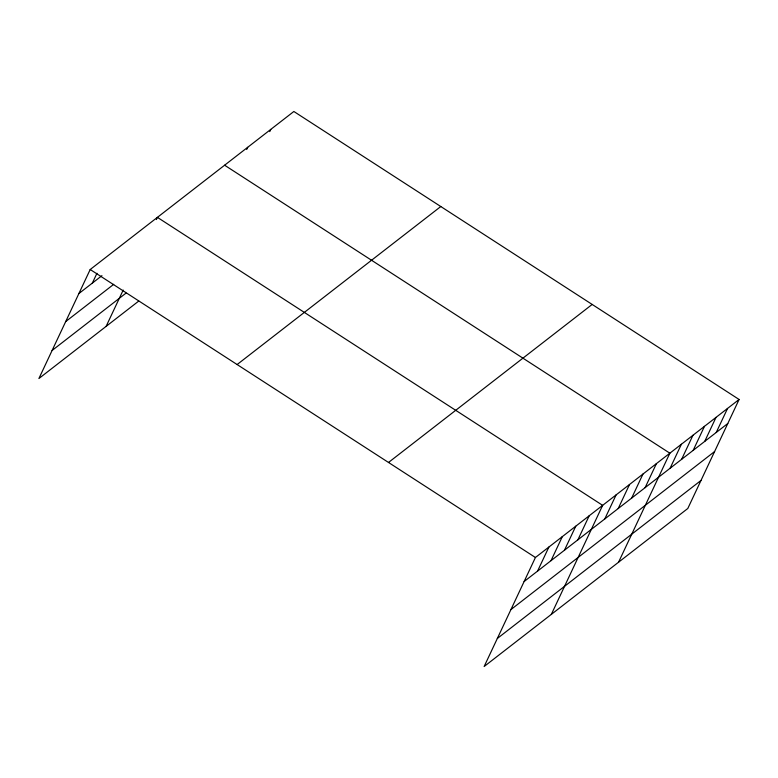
<?xml version="1.0" encoding="UTF-8"?>
<svg xmlns="http://www.w3.org/2000/svg" width="778" height="778" viewBox="0 0 778 778"><rect width="100%" height="100%" fill="white"/><g stroke="black" fill="none" stroke-linecap="round" stroke-linejoin="round"><path stroke-width="1.17" d="M739.1 399.474L535.429 557.495L484.14 666.513L687.801 508.491L739.1 399.474L293.86 111.487L90.199 269.509L38.9 378.526L138.756 301.057M92.329 283.114L96.958 273.282M106.109 326.381L123.196 290.077M156.378 219.552L157.409 217.363L602.649 505.35L551.349 614.357M246.675 149.493L247.705 147.314M269.752 131.589L270.783 129.401M537.569 571.091L548.879 547.06M551.009 560.666L562.319 536.635M564.449 550.231L575.759 526.2M577.898 539.806L589.199 515.775M604.778 518.945L616.088 494.915M618.218 508.52L629.528 484.49M631.658 498.085L642.968 474.055M645.108 487.66L656.408 463.63M618.559 562.212L669.858 453.195L224.618 165.218M670.091 468.278L681.392 444.248M681.625 459.321L692.935 435.291M693.169 450.365L704.479 426.334M704.712 441.408L716.023 417.378M716.246 432.461L727.556 408.431M78.889 293.539L101.937 275.665M65.692 321.586L113.705 284.34M52.097 350.479L126.026 293.121M237.125 364.542L440.795 206.53M388.504 462.463L592.175 304.441M524.129 581.526L727.79 423.504M510.932 609.573L714.593 451.551M497.337 638.466L700.997 480.444M90.199 269.509L535.429 557.495"/></g></svg>
